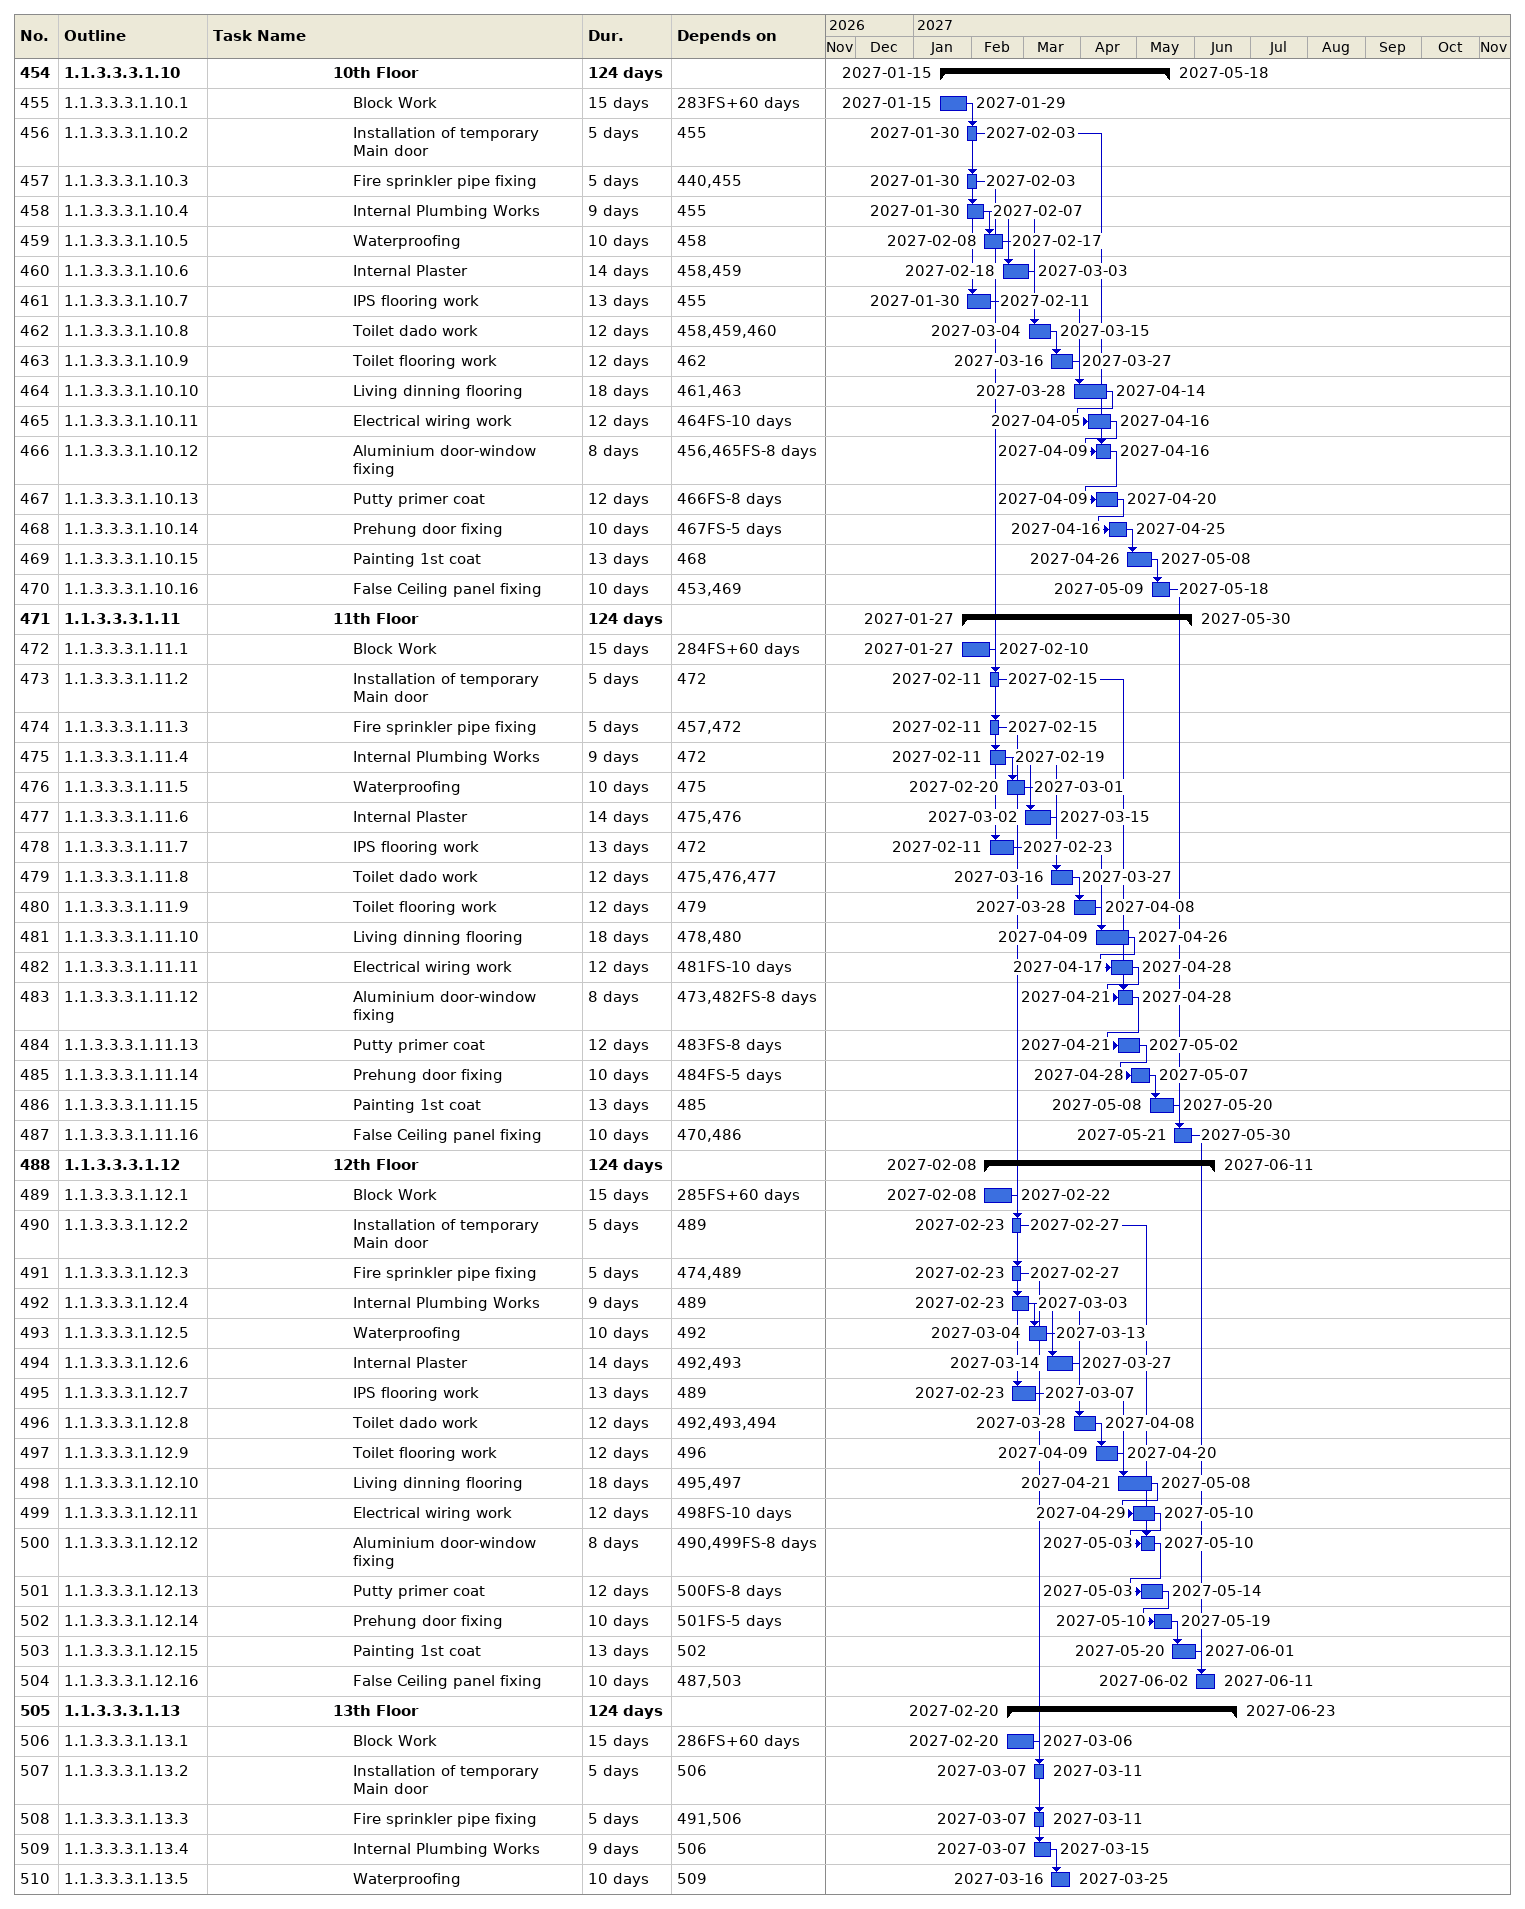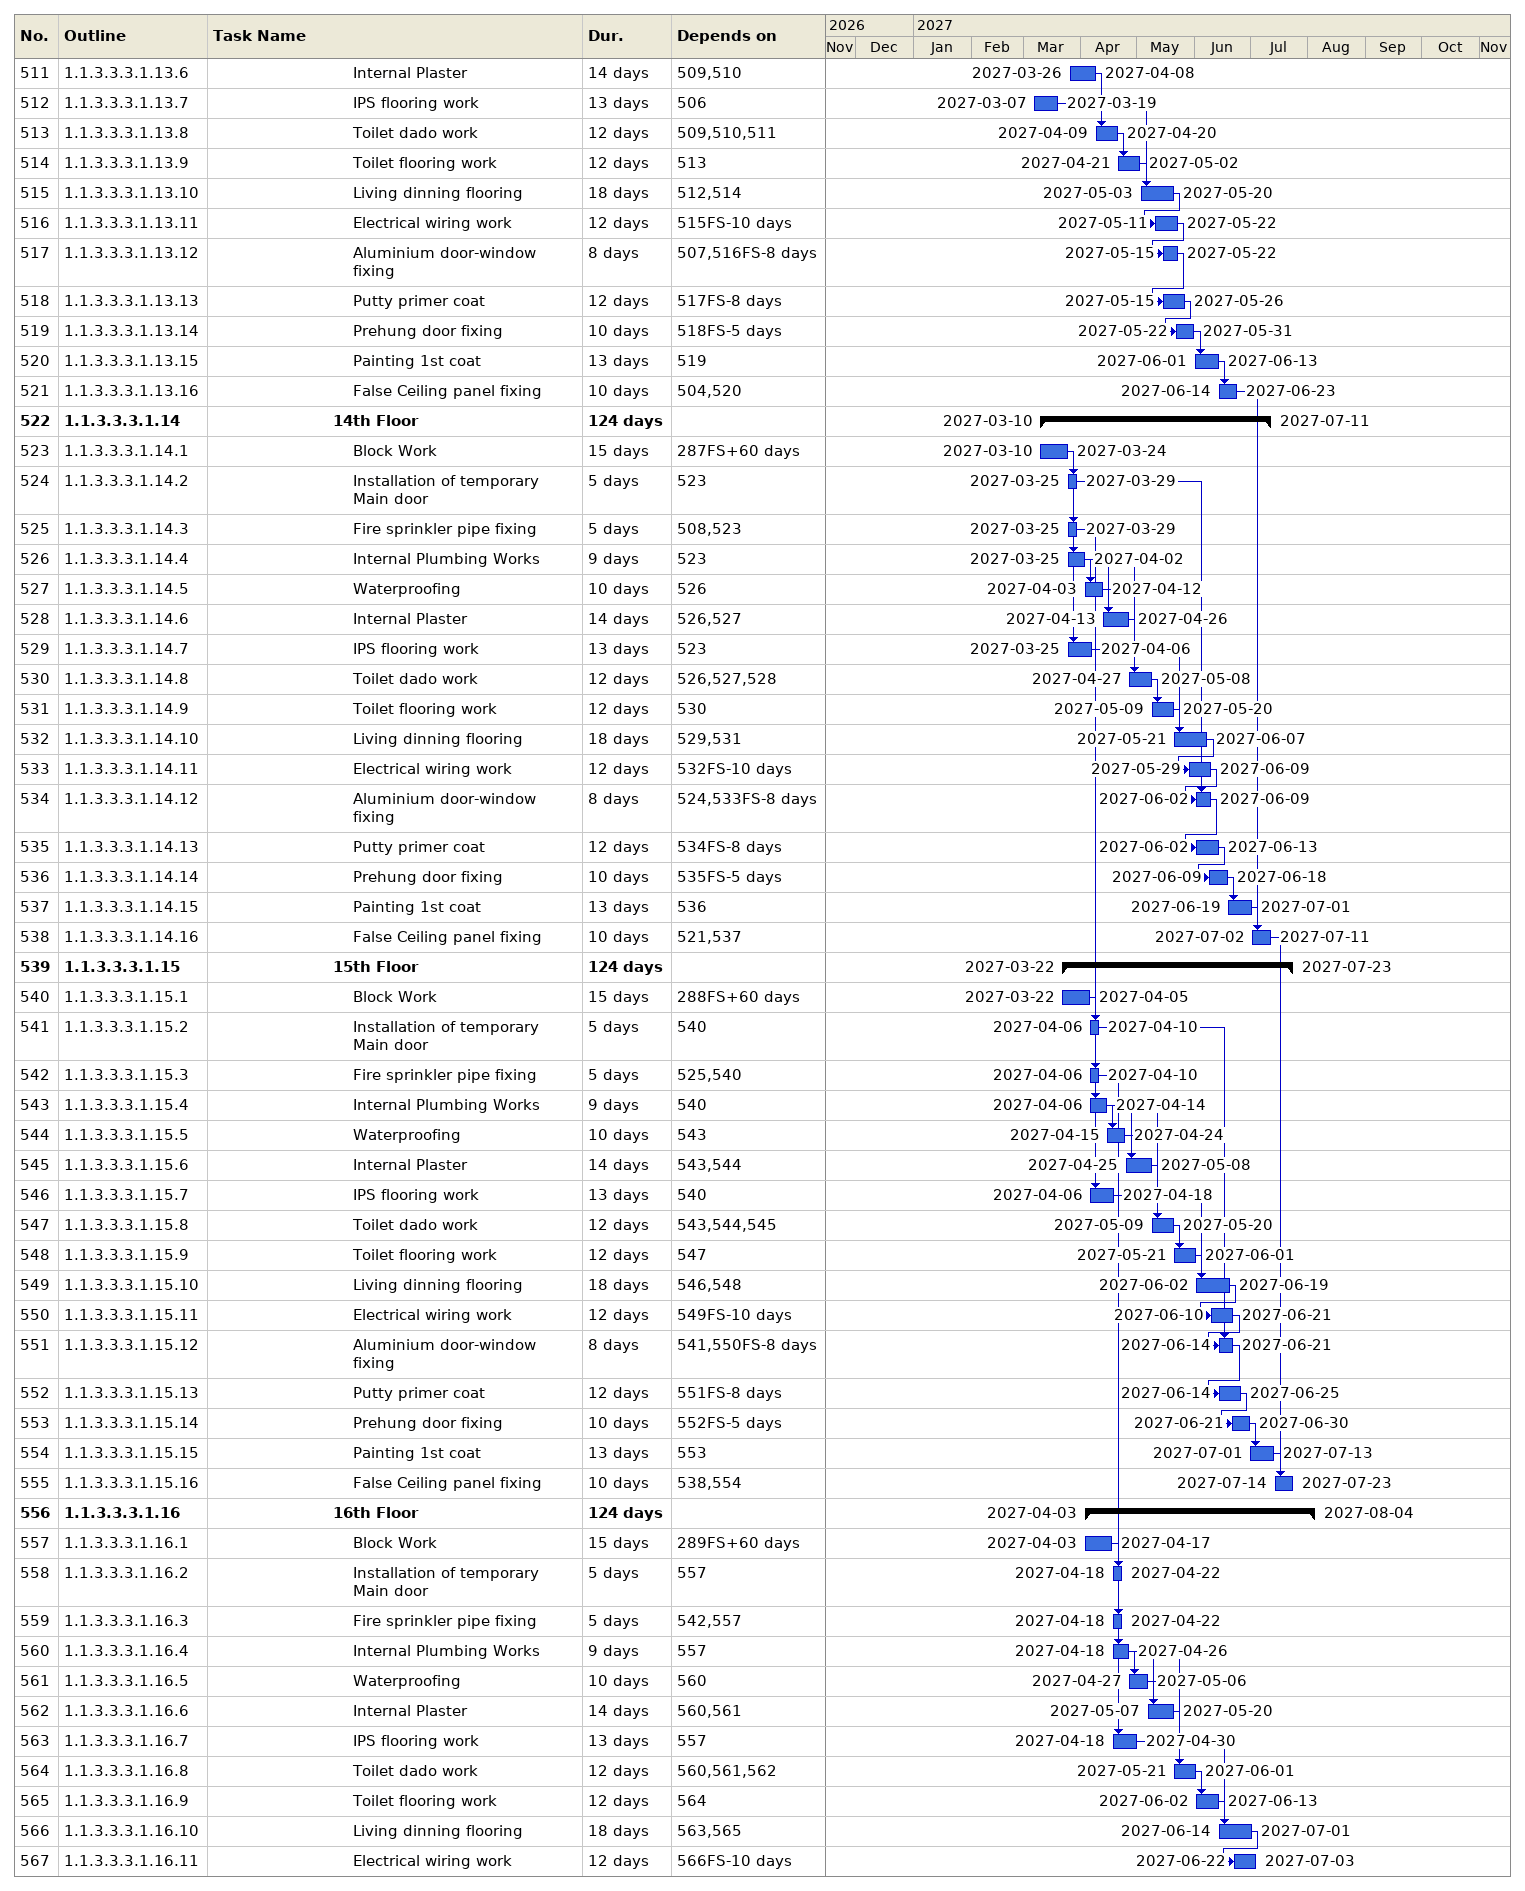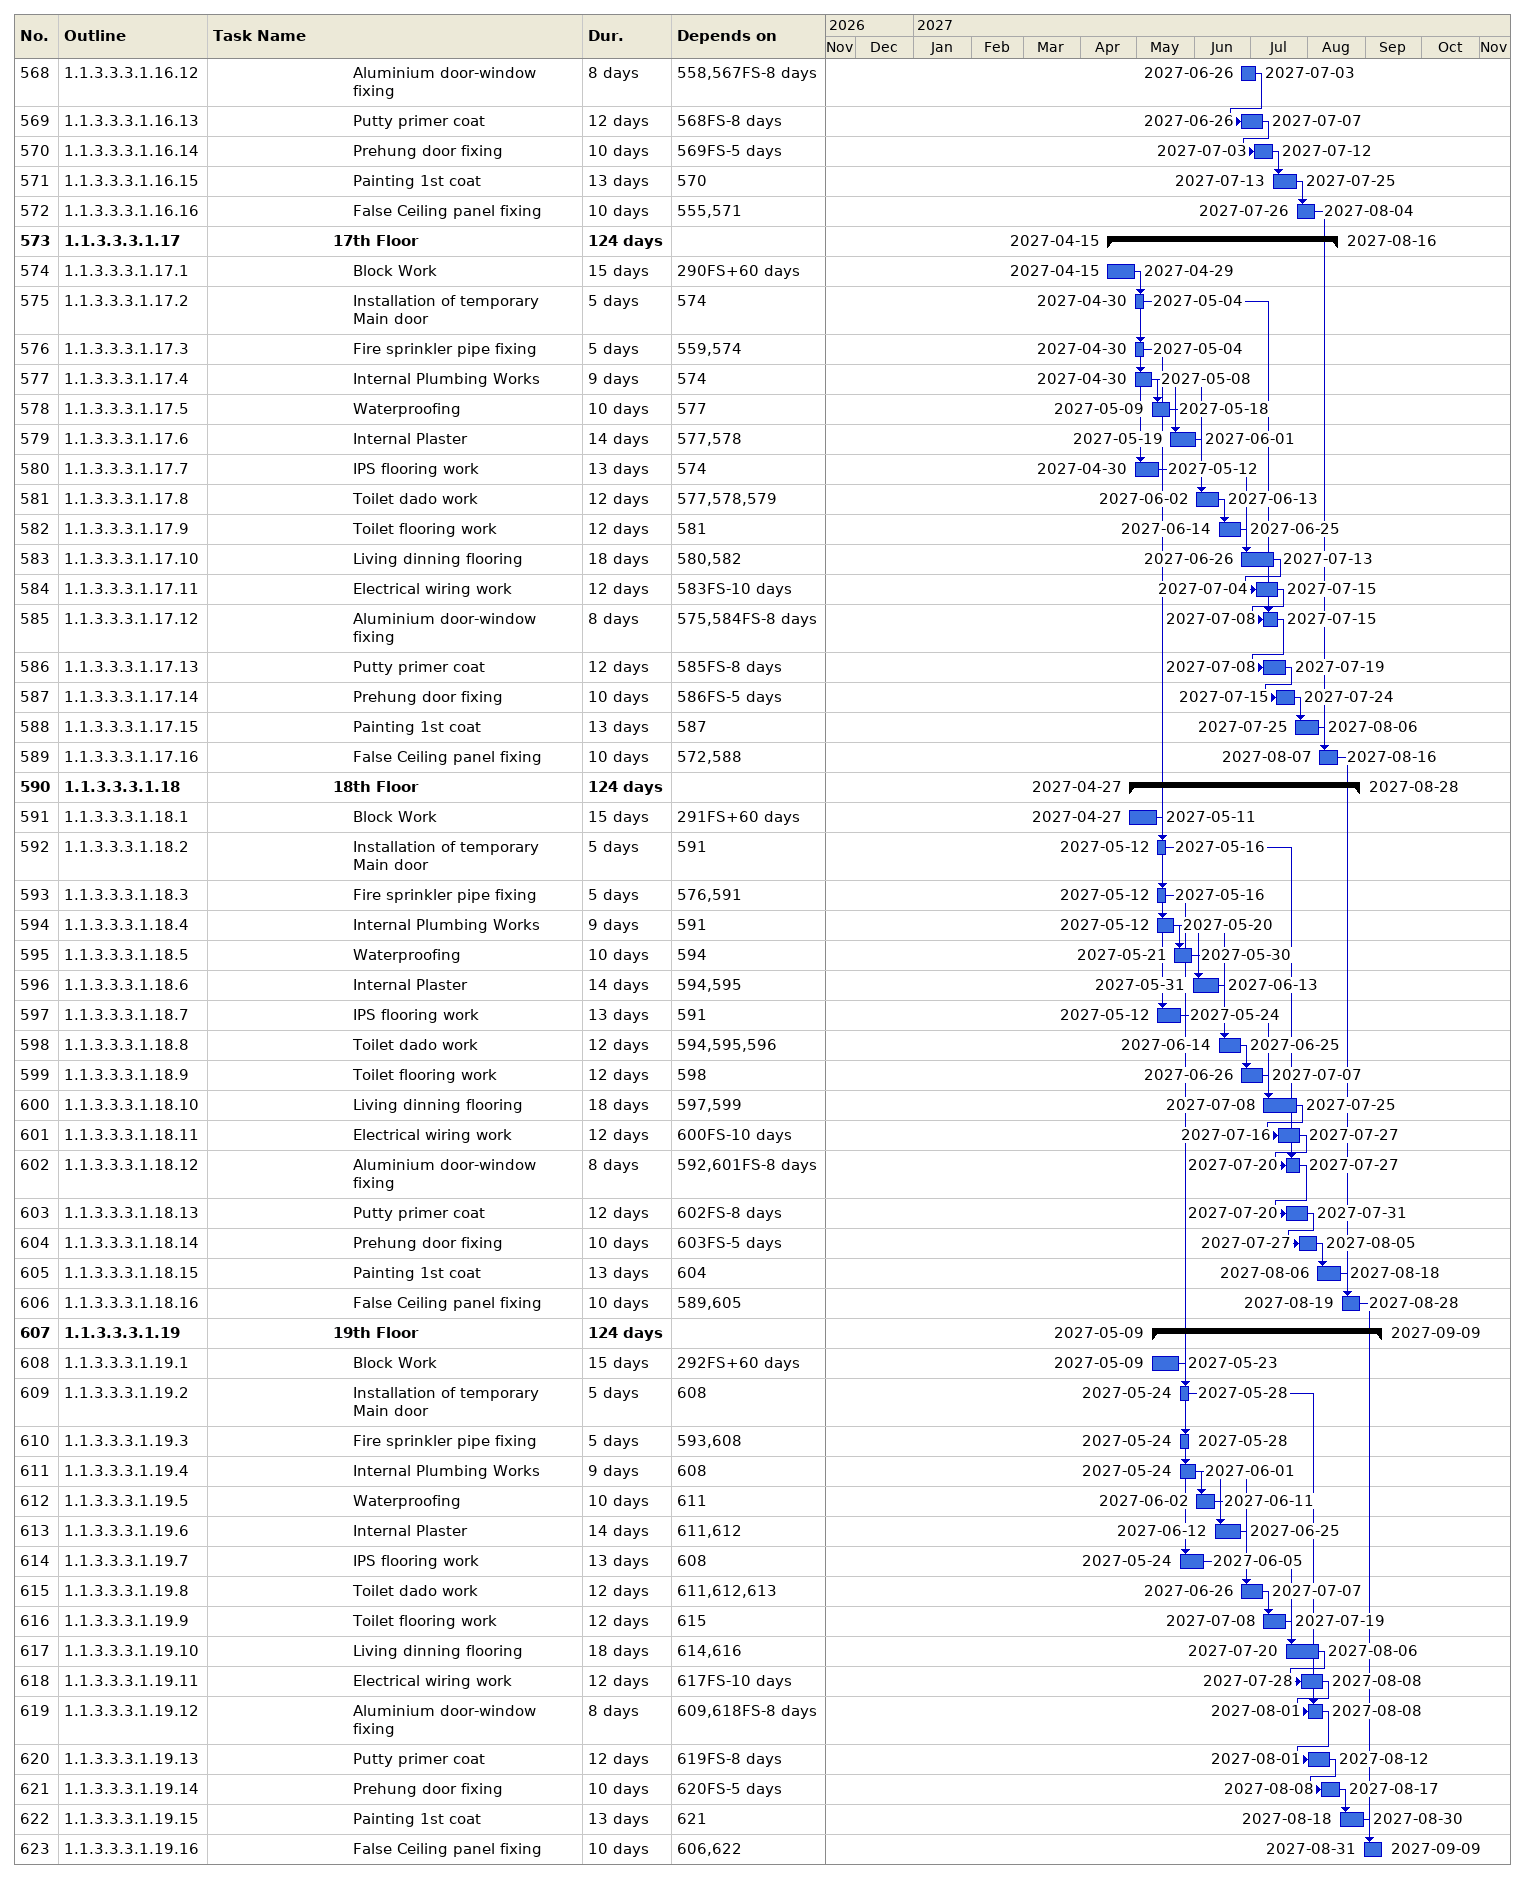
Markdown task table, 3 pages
| ID | WBS | Task | Duration | Start | Finish | Predecessors |
|---|---|---|---|---|---|---|
| 454 | 1.1.3.3.3.1.10 | **10th Floor** | 124d | 2027-01-15 | 2027-05-18 |  |
| 455 | 1.1.3.3.3.1.10.1 | Block Work | 15d | 2027-01-15 | 2027-01-29 | 283FS+60d |
| 456 | 1.1.3.3.3.1.10.2 | Installation of temporary Main door | 5d | 2027-01-30 | 2027-02-03 | 455 |
| 457 | 1.1.3.3.3.1.10.3 | Fire sprinkler pipe fixing | 5d | 2027-01-30 | 2027-02-03 | 440, 455 |
| 458 | 1.1.3.3.3.1.10.4 | Internal Plumbing Works | 9d | 2027-01-30 | 2027-02-07 | 455 |
| 459 | 1.1.3.3.3.1.10.5 | Waterproofing | 10d | 2027-02-08 | 2027-02-17 | 458 |
| 460 | 1.1.3.3.3.1.10.6 | Internal Plaster | 14d | 2027-02-18 | 2027-03-03 | 458, 459 |
| 461 | 1.1.3.3.3.1.10.7 | IPS flooring work | 13d | 2027-01-30 | 2027-02-11 | 455 |
| 462 | 1.1.3.3.3.1.10.8 | Toilet dado work | 12d | 2027-03-04 | 2027-03-15 | 458, 459, 460 |
| 463 | 1.1.3.3.3.1.10.9 | Toilet flooring work | 12d | 2027-03-16 | 2027-03-27 | 462 |
| 464 | 1.1.3.3.3.1.10.10 | Living dinning flooring | 18d | 2027-03-28 | 2027-04-14 | 461, 463 |
| 465 | 1.1.3.3.3.1.10.11 | Electrical wiring work | 12d | 2027-04-05 | 2027-04-16 | 464FS-10d |
| 466 | 1.1.3.3.3.1.10.12 | Aluminium door-window fixing | 8d | 2027-04-09 | 2027-04-16 | 456, 465FS-8d |
| 467 | 1.1.3.3.3.1.10.13 | Putty primer coat | 12d | 2027-04-09 | 2027-04-20 | 466FS-8d |
| 468 | 1.1.3.3.3.1.10.14 | Prehung door fixing | 10d | 2027-04-16 | 2027-04-25 | 467FS-5d |
| 469 | 1.1.3.3.3.1.10.15 | Painting 1st coat | 13d | 2027-04-26 | 2027-05-08 | 468 |
| 470 | 1.1.3.3.3.1.10.16 | False Ceiling panel fixing | 10d | 2027-05-09 | 2027-05-18 | 453, 469 |
| 471 | 1.1.3.3.3.1.11 | **11th Floor** | 124d | 2027-01-27 | 2027-05-30 |  |
| 472 | 1.1.3.3.3.1.11.1 | Block Work | 15d | 2027-01-27 | 2027-02-10 | 284FS+60d |
| 473 | 1.1.3.3.3.1.11.2 | Installation of temporary Main door | 5d | 2027-02-11 | 2027-02-15 | 472 |
| 474 | 1.1.3.3.3.1.11.3 | Fire sprinkler pipe fixing | 5d | 2027-02-11 | 2027-02-15 | 457, 472 |
| 475 | 1.1.3.3.3.1.11.4 | Internal Plumbing Works | 9d | 2027-02-11 | 2027-02-19 | 472 |
| 476 | 1.1.3.3.3.1.11.5 | Waterproofing | 10d | 2027-02-20 | 2027-03-01 | 475 |
| 477 | 1.1.3.3.3.1.11.6 | Internal Plaster | 14d | 2027-03-02 | 2027-03-15 | 475, 476 |
| 478 | 1.1.3.3.3.1.11.7 | IPS flooring work | 13d | 2027-02-11 | 2027-02-23 | 472 |
| 479 | 1.1.3.3.3.1.11.8 | Toilet dado work | 12d | 2027-03-16 | 2027-03-27 | 475, 476, 477 |
| 480 | 1.1.3.3.3.1.11.9 | Toilet flooring work | 12d | 2027-03-28 | 2027-04-08 | 479 |
| 481 | 1.1.3.3.3.1.11.10 | Living dinning flooring | 18d | 2027-04-09 | 2027-04-26 | 478, 480 |
| 482 | 1.1.3.3.3.1.11.11 | Electrical wiring work | 12d | 2027-04-17 | 2027-04-28 | 481FS-10d |
| 483 | 1.1.3.3.3.1.11.12 | Aluminium door-window fixing | 8d | 2027-04-21 | 2027-04-28 | 473, 482FS-8d |
| 484 | 1.1.3.3.3.1.11.13 | Putty primer coat | 12d | 2027-04-21 | 2027-05-02 | 483FS-8d |
| 485 | 1.1.3.3.3.1.11.14 | Prehung door fixing | 10d | 2027-04-28 | 2027-05-07 | 484FS-5d |
| 486 | 1.1.3.3.3.1.11.15 | Painting 1st coat | 13d | 2027-05-08 | 2027-05-20 | 485 |
| 487 | 1.1.3.3.3.1.11.16 | False Ceiling panel fixing | 10d | 2027-05-21 | 2027-05-30 | 470, 486 |
| 488 | 1.1.3.3.3.1.12 | **12th Floor** | 124d | 2027-02-08 | 2027-06-11 |  |
| 489 | 1.1.3.3.3.1.12.1 | Block Work | 15d | 2027-02-08 | 2027-02-22 | 285FS+60d |
| 490 | 1.1.3.3.3.1.12.2 | Installation of temporary Main door | 5d | 2027-02-23 | 2027-02-27 | 489 |
| 491 | 1.1.3.3.3.1.12.3 | Fire sprinkler pipe fixing | 5d | 2027-02-23 | 2027-02-27 | 474, 489 |
| 492 | 1.1.3.3.3.1.12.4 | Internal Plumbing Works | 9d | 2027-02-23 | 2027-03-03 | 489 |
| 493 | 1.1.3.3.3.1.12.5 | Waterproofing | 10d | 2027-03-04 | 2027-03-13 | 492 |
| 494 | 1.1.3.3.3.1.12.6 | Internal Plaster | 14d | 2027-03-14 | 2027-03-27 | 492, 493 |
| 495 | 1.1.3.3.3.1.12.7 | IPS flooring work | 13d | 2027-02-23 | 2027-03-07 | 489 |
| 496 | 1.1.3.3.3.1.12.8 | Toilet dado work | 12d | 2027-03-28 | 2027-04-08 | 492, 493, 494 |
| 497 | 1.1.3.3.3.1.12.9 | Toilet flooring work | 12d | 2027-04-09 | 2027-04-20 | 496 |
| 498 | 1.1.3.3.3.1.12.10 | Living dinning flooring | 18d | 2027-04-21 | 2027-05-08 | 495, 497 |
| 499 | 1.1.3.3.3.1.12.11 | Electrical wiring work | 12d | 2027-04-29 | 2027-05-10 | 498FS-10d |
| 500 | 1.1.3.3.3.1.12.12 | Aluminium door-window fixing | 8d | 2027-05-03 | 2027-05-10 | 490, 499FS-8d |
| 501 | 1.1.3.3.3.1.12.13 | Putty primer coat | 12d | 2027-05-03 | 2027-05-14 | 500FS-8d |
| 502 | 1.1.3.3.3.1.12.14 | Prehung door fixing | 10d | 2027-05-10 | 2027-05-19 | 501FS-5d |
| 503 | 1.1.3.3.3.1.12.15 | Painting 1st coat | 13d | 2027-05-20 | 2027-06-01 | 502 |
| 504 | 1.1.3.3.3.1.12.16 | False Ceiling panel fixing | 10d | 2027-06-02 | 2027-06-11 | 487, 503 |
| 505 | 1.1.3.3.3.1.13 | **13th Floor** | 124d | 2027-02-20 | 2027-06-23 |  |
| 506 | 1.1.3.3.3.1.13.1 | Block Work | 15d | 2027-02-20 | 2027-03-06 | 286FS+60d |
| 507 | 1.1.3.3.3.1.13.2 | Installation of temporary Main door | 5d | 2027-03-07 | 2027-03-11 | 506 |
| 508 | 1.1.3.3.3.1.13.3 | Fire sprinkler pipe fixing | 5d | 2027-03-07 | 2027-03-11 | 491, 506 |
| 509 | 1.1.3.3.3.1.13.4 | Internal Plumbing Works | 9d | 2027-03-07 | 2027-03-15 | 506 |
| 510 | 1.1.3.3.3.1.13.5 | Waterproofing | 10d | 2027-03-16 | 2027-03-25 | 509 |
| 511 | 1.1.3.3.3.1.13.6 | Internal Plaster | 14d | 2027-03-26 | 2027-04-08 | 509, 510 |
| 512 | 1.1.3.3.3.1.13.7 | IPS flooring work | 13d | 2027-03-07 | 2027-03-19 | 506 |
| 513 | 1.1.3.3.3.1.13.8 | Toilet dado work | 12d | 2027-04-09 | 2027-04-20 | 509, 510, 511 |
| 514 | 1.1.3.3.3.1.13.9 | Toilet flooring work | 12d | 2027-04-21 | 2027-05-02 | 513 |
| 515 | 1.1.3.3.3.1.13.10 | Living dinning flooring | 18d | 2027-05-03 | 2027-05-20 | 512, 514 |
| 516 | 1.1.3.3.3.1.13.11 | Electrical wiring work | 12d | 2027-05-11 | 2027-05-22 | 515FS-10d |
| 517 | 1.1.3.3.3.1.13.12 | Aluminium door-window fixing | 8d | 2027-05-15 | 2027-05-22 | 507, 516FS-8d |
| 518 | 1.1.3.3.3.1.13.13 | Putty primer coat | 12d | 2027-05-15 | 2027-05-26 | 517FS-8d |
| 519 | 1.1.3.3.3.1.13.14 | Prehung door fixing | 10d | 2027-05-22 | 2027-05-31 | 518FS-5d |
| 520 | 1.1.3.3.3.1.13.15 | Painting 1st coat | 13d | 2027-06-01 | 2027-06-13 | 519 |
| 521 | 1.1.3.3.3.1.13.16 | False Ceiling panel fixing | 10d | 2027-06-14 | 2027-06-23 | 504, 520 |
| 522 | 1.1.3.3.3.1.14 | **14th Floor** | 124d | 2027-03-10 | 2027-07-11 |  |
| 523 | 1.1.3.3.3.1.14.1 | Block Work | 15d | 2027-03-10 | 2027-03-24 | 287FS+60d |
| 524 | 1.1.3.3.3.1.14.2 | Installation of temporary Main door | 5d | 2027-03-25 | 2027-03-29 | 523 |
| 525 | 1.1.3.3.3.1.14.3 | Fire sprinkler pipe fixing | 5d | 2027-03-25 | 2027-03-29 | 508, 523 |
| 526 | 1.1.3.3.3.1.14.4 | Internal Plumbing Works | 9d | 2027-03-25 | 2027-04-02 | 523 |
| 527 | 1.1.3.3.3.1.14.5 | Waterproofing | 10d | 2027-04-03 | 2027-04-12 | 526 |
| 528 | 1.1.3.3.3.1.14.6 | Internal Plaster | 14d | 2027-04-13 | 2027-04-26 | 526, 527 |
| 529 | 1.1.3.3.3.1.14.7 | IPS flooring work | 13d | 2027-03-25 | 2027-04-06 | 523 |
| 530 | 1.1.3.3.3.1.14.8 | Toilet dado work | 12d | 2027-04-27 | 2027-05-08 | 526, 527, 528 |
| 531 | 1.1.3.3.3.1.14.9 | Toilet flooring work | 12d | 2027-05-09 | 2027-05-20 | 530 |
| 532 | 1.1.3.3.3.1.14.10 | Living dinning flooring | 18d | 2027-05-21 | 2027-06-07 | 529, 531 |
| 533 | 1.1.3.3.3.1.14.11 | Electrical wiring work | 12d | 2027-05-29 | 2027-06-09 | 532FS-10d |
| 534 | 1.1.3.3.3.1.14.12 | Aluminium door-window fixing | 8d | 2027-06-02 | 2027-06-09 | 524, 533FS-8d |
| 535 | 1.1.3.3.3.1.14.13 | Putty primer coat | 12d | 2027-06-02 | 2027-06-13 | 534FS-8d |
| 536 | 1.1.3.3.3.1.14.14 | Prehung door fixing | 10d | 2027-06-09 | 2027-06-18 | 535FS-5d |
| 537 | 1.1.3.3.3.1.14.15 | Painting 1st coat | 13d | 2027-06-19 | 2027-07-01 | 536 |
| 538 | 1.1.3.3.3.1.14.16 | False Ceiling panel fixing | 10d | 2027-07-02 | 2027-07-11 | 521, 537 |
| 539 | 1.1.3.3.3.1.15 | **15th Floor** | 124d | 2027-03-22 | 2027-07-23 |  |
| 540 | 1.1.3.3.3.1.15.1 | Block Work | 15d | 2027-03-22 | 2027-04-05 | 288FS+60d |
| 541 | 1.1.3.3.3.1.15.2 | Installation of temporary Main door | 5d | 2027-04-06 | 2027-04-10 | 540 |
| 542 | 1.1.3.3.3.1.15.3 | Fire sprinkler pipe fixing | 5d | 2027-04-06 | 2027-04-10 | 525, 540 |
| 543 | 1.1.3.3.3.1.15.4 | Internal Plumbing Works | 9d | 2027-04-06 | 2027-04-14 | 540 |
| 544 | 1.1.3.3.3.1.15.5 | Waterproofing | 10d | 2027-04-15 | 2027-04-24 | 543 |
| 545 | 1.1.3.3.3.1.15.6 | Internal Plaster | 14d | 2027-04-25 | 2027-05-08 | 543, 544 |
| 546 | 1.1.3.3.3.1.15.7 | IPS flooring work | 13d | 2027-04-06 | 2027-04-18 | 540 |
| 547 | 1.1.3.3.3.1.15.8 | Toilet dado work | 12d | 2027-05-09 | 2027-05-20 | 543, 544, 545 |
| 548 | 1.1.3.3.3.1.15.9 | Toilet flooring work | 12d | 2027-05-21 | 2027-06-01 | 547 |
| 549 | 1.1.3.3.3.1.15.10 | Living dinning flooring | 18d | 2027-06-02 | 2027-06-19 | 546, 548 |
| 550 | 1.1.3.3.3.1.15.11 | Electrical wiring work | 12d | 2027-06-10 | 2027-06-21 | 549FS-10d |
| 551 | 1.1.3.3.3.1.15.12 | Aluminium door-window fixing | 8d | 2027-06-14 | 2027-06-21 | 541, 550FS-8d |
| 552 | 1.1.3.3.3.1.15.13 | Putty primer coat | 12d | 2027-06-14 | 2027-06-25 | 551FS-8d |
| 553 | 1.1.3.3.3.1.15.14 | Prehung door fixing | 10d | 2027-06-21 | 2027-06-30 | 552FS-5d |
| 554 | 1.1.3.3.3.1.15.15 | Painting 1st coat | 13d | 2027-07-01 | 2027-07-13 | 553 |
| 555 | 1.1.3.3.3.1.15.16 | False Ceiling panel fixing | 10d | 2027-07-14 | 2027-07-23 | 538, 554 |
| 556 | 1.1.3.3.3.1.16 | **16th Floor** | 124d | 2027-04-03 | 2027-08-04 |  |
| 557 | 1.1.3.3.3.1.16.1 | Block Work | 15d | 2027-04-03 | 2027-04-17 | 289FS+60d |
| 558 | 1.1.3.3.3.1.16.2 | Installation of temporary Main door | 5d | 2027-04-18 | 2027-04-22 | 557 |
| 559 | 1.1.3.3.3.1.16.3 | Fire sprinkler pipe fixing | 5d | 2027-04-18 | 2027-04-22 | 542, 557 |
| 560 | 1.1.3.3.3.1.16.4 | Internal Plumbing Works | 9d | 2027-04-18 | 2027-04-26 | 557 |
| 561 | 1.1.3.3.3.1.16.5 | Waterproofing | 10d | 2027-04-27 | 2027-05-06 | 560 |
| 562 | 1.1.3.3.3.1.16.6 | Internal Plaster | 14d | 2027-05-07 | 2027-05-20 | 560, 561 |
| 563 | 1.1.3.3.3.1.16.7 | IPS flooring work | 13d | 2027-04-18 | 2027-04-30 | 557 |
| 564 | 1.1.3.3.3.1.16.8 | Toilet dado work | 12d | 2027-05-21 | 2027-06-01 | 560, 561, 562 |
| 565 | 1.1.3.3.3.1.16.9 | Toilet flooring work | 12d | 2027-06-02 | 2027-06-13 | 564 |
| 566 | 1.1.3.3.3.1.16.10 | Living dinning flooring | 18d | 2027-06-14 | 2027-07-01 | 563, 565 |
| 567 | 1.1.3.3.3.1.16.11 | Electrical wiring work | 12d | 2027-06-22 | 2027-07-03 | 566FS-10d |
| 568 | 1.1.3.3.3.1.16.12 | Aluminium door-window fixing | 8d | 2027-06-26 | 2027-07-03 | 558, 567FS-8d |
| 569 | 1.1.3.3.3.1.16.13 | Putty primer coat | 12d | 2027-06-26 | 2027-07-07 | 568FS-8d |
| 570 | 1.1.3.3.3.1.16.14 | Prehung door fixing | 10d | 2027-07-03 | 2027-07-12 | 569FS-5d |
| 571 | 1.1.3.3.3.1.16.15 | Painting 1st coat | 13d | 2027-07-13 | 2027-07-25 | 570 |
| 572 | 1.1.3.3.3.1.16.16 | False Ceiling panel fixing | 10d | 2027-07-26 | 2027-08-04 | 555, 571 |
| 573 | 1.1.3.3.3.1.17 | **17th Floor** | 124d | 2027-04-15 | 2027-08-16 |  |
| 574 | 1.1.3.3.3.1.17.1 | Block Work | 15d | 2027-04-15 | 2027-04-29 | 290FS+60d |
| 575 | 1.1.3.3.3.1.17.2 | Installation of temporary Main door | 5d | 2027-04-30 | 2027-05-04 | 574 |
| 576 | 1.1.3.3.3.1.17.3 | Fire sprinkler pipe fixing | 5d | 2027-04-30 | 2027-05-04 | 559, 574 |
| 577 | 1.1.3.3.3.1.17.4 | Internal Plumbing Works | 9d | 2027-04-30 | 2027-05-08 | 574 |
| 578 | 1.1.3.3.3.1.17.5 | Waterproofing | 10d | 2027-05-09 | 2027-05-18 | 577 |
| 579 | 1.1.3.3.3.1.17.6 | Internal Plaster | 14d | 2027-05-19 | 2027-06-01 | 577, 578 |
| 580 | 1.1.3.3.3.1.17.7 | IPS flooring work | 13d | 2027-04-30 | 2027-05-12 | 574 |
| 581 | 1.1.3.3.3.1.17.8 | Toilet dado work | 12d | 2027-06-02 | 2027-06-13 | 577, 578, 579 |
| 582 | 1.1.3.3.3.1.17.9 | Toilet flooring work | 12d | 2027-06-14 | 2027-06-25 | 581 |
| 583 | 1.1.3.3.3.1.17.10 | Living dinning flooring | 18d | 2027-06-26 | 2027-07-13 | 580, 582 |
| 584 | 1.1.3.3.3.1.17.11 | Electrical wiring work | 12d | 2027-07-04 | 2027-07-15 | 583FS-10d |
| 585 | 1.1.3.3.3.1.17.12 | Aluminium door-window fixing | 8d | 2027-07-08 | 2027-07-15 | 575, 584FS-8d |
| 586 | 1.1.3.3.3.1.17.13 | Putty primer coat | 12d | 2027-07-08 | 2027-07-19 | 585FS-8d |
| 587 | 1.1.3.3.3.1.17.14 | Prehung door fixing | 10d | 2027-07-15 | 2027-07-24 | 586FS-5d |
| 588 | 1.1.3.3.3.1.17.15 | Painting 1st coat | 13d | 2027-07-25 | 2027-08-06 | 587 |
| 589 | 1.1.3.3.3.1.17.16 | False Ceiling panel fixing | 10d | 2027-08-07 | 2027-08-16 | 572, 588 |
| 590 | 1.1.3.3.3.1.18 | **18th Floor** | 124d | 2027-04-27 | 2027-08-28 |  |
| 591 | 1.1.3.3.3.1.18.1 | Block Work | 15d | 2027-04-27 | 2027-05-11 | 291FS+60d |
| 592 | 1.1.3.3.3.1.18.2 | Installation of temporary Main door | 5d | 2027-05-12 | 2027-05-16 | 591 |
| 593 | 1.1.3.3.3.1.18.3 | Fire sprinkler pipe fixing | 5d | 2027-05-12 | 2027-05-16 | 576, 591 |
| 594 | 1.1.3.3.3.1.18.4 | Internal Plumbing Works | 9d | 2027-05-12 | 2027-05-20 | 591 |
| 595 | 1.1.3.3.3.1.18.5 | Waterproofing | 10d | 2027-05-21 | 2027-05-30 | 594 |
| 596 | 1.1.3.3.3.1.18.6 | Internal Plaster | 14d | 2027-05-31 | 2027-06-13 | 594, 595 |
| 597 | 1.1.3.3.3.1.18.7 | IPS flooring work | 13d | 2027-05-12 | 2027-05-24 | 591 |
| 598 | 1.1.3.3.3.1.18.8 | Toilet dado work | 12d | 2027-06-14 | 2027-06-25 | 594, 595, 596 |
| 599 | 1.1.3.3.3.1.18.9 | Toilet flooring work | 12d | 2027-06-26 | 2027-07-07 | 598 |
| 600 | 1.1.3.3.3.1.18.10 | Living dinning flooring | 18d | 2027-07-08 | 2027-07-25 | 597, 599 |
| 601 | 1.1.3.3.3.1.18.11 | Electrical wiring work | 12d | 2027-07-16 | 2027-07-27 | 600FS-10d |
| 602 | 1.1.3.3.3.1.18.12 | Aluminium door-window fixing | 8d | 2027-07-20 | 2027-07-27 | 592, 601FS-8d |
| 603 | 1.1.3.3.3.1.18.13 | Putty primer coat | 12d | 2027-07-20 | 2027-07-31 | 602FS-8d |
| 604 | 1.1.3.3.3.1.18.14 | Prehung door fixing | 10d | 2027-07-27 | 2027-08-05 | 603FS-5d |
| 605 | 1.1.3.3.3.1.18.15 | Painting 1st coat | 13d | 2027-08-06 | 2027-08-18 | 604 |
| 606 | 1.1.3.3.3.1.18.16 | False Ceiling panel fixing | 10d | 2027-08-19 | 2027-08-28 | 589, 605 |
| 607 | 1.1.3.3.3.1.19 | **19th Floor** | 124d | 2027-05-09 | 2027-09-09 |  |
| 608 | 1.1.3.3.3.1.19.1 | Block Work | 15d | 2027-05-09 | 2027-05-23 | 292FS+60d |
| 609 | 1.1.3.3.3.1.19.2 | Installation of temporary Main door | 5d | 2027-05-24 | 2027-05-28 | 608 |
| 610 | 1.1.3.3.3.1.19.3 | Fire sprinkler pipe fixing | 5d | 2027-05-24 | 2027-05-28 | 593, 608 |
| 611 | 1.1.3.3.3.1.19.4 | Internal Plumbing Works | 9d | 2027-05-24 | 2027-06-01 | 608 |
| 612 | 1.1.3.3.3.1.19.5 | Waterproofing | 10d | 2027-06-02 | 2027-06-11 | 611 |
| 613 | 1.1.3.3.3.1.19.6 | Internal Plaster | 14d | 2027-06-12 | 2027-06-25 | 611, 612 |
| 614 | 1.1.3.3.3.1.19.7 | IPS flooring work | 13d | 2027-05-24 | 2027-06-05 | 608 |
| 615 | 1.1.3.3.3.1.19.8 | Toilet dado work | 12d | 2027-06-26 | 2027-07-07 | 611, 612, 613 |
| 616 | 1.1.3.3.3.1.19.9 | Toilet flooring work | 12d | 2027-07-08 | 2027-07-19 | 615 |
| 617 | 1.1.3.3.3.1.19.10 | Living dinning flooring | 18d | 2027-07-20 | 2027-08-06 | 614, 616 |
| 618 | 1.1.3.3.3.1.19.11 | Electrical wiring work | 12d | 2027-07-28 | 2027-08-08 | 617FS-10d |
| 619 | 1.1.3.3.3.1.19.12 | Aluminium door-window fixing | 8d | 2027-08-01 | 2027-08-08 | 609, 618FS-8d |
| 620 | 1.1.3.3.3.1.19.13 | Putty primer coat | 12d | 2027-08-01 | 2027-08-12 | 619FS-8d |
| 621 | 1.1.3.3.3.1.19.14 | Prehung door fixing | 10d | 2027-08-08 | 2027-08-17 | 620FS-5d |
| 622 | 1.1.3.3.3.1.19.15 | Painting 1st coat | 13d | 2027-08-18 | 2027-08-30 | 621 |
| 623 | 1.1.3.3.3.1.19.16 | False Ceiling panel fixing | 10d | 2027-08-31 | 2027-09-09 | 606, 622 |
